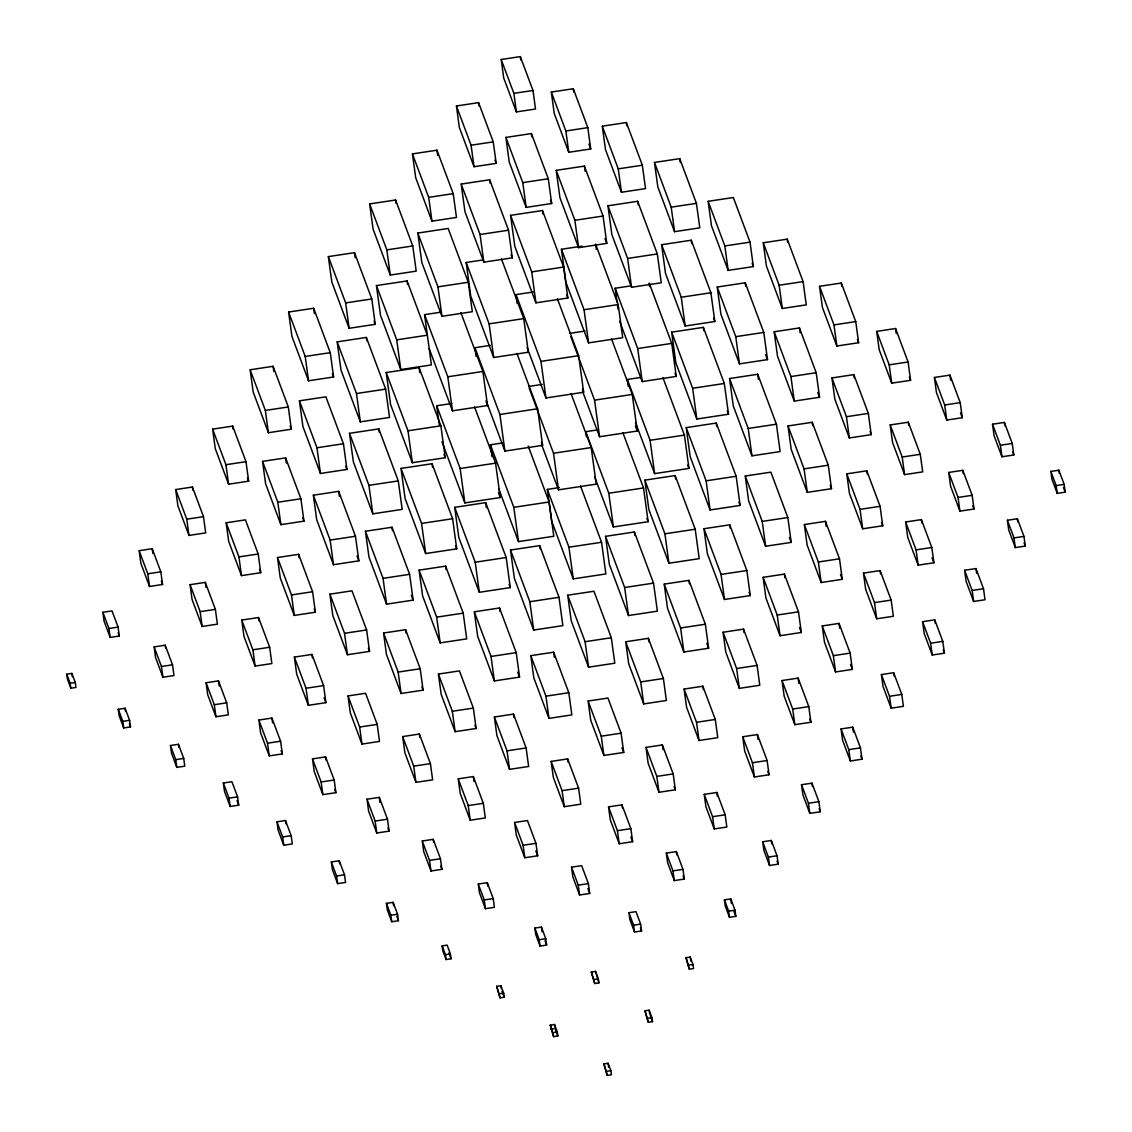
<?xml version="1.0" encoding="UTF-8"?>
<svg xmlns="http://www.w3.org/2000/svg" width="1132" height="1132" viewBox="0 0 1132 1132"><rect width="100%" height="100%" fill="white"/><g stroke="black" fill="none" stroke-linecap="round" stroke-linejoin="round"><path stroke-width="1.5" d="M501.207 59.501L520.324 56.6L532.988 90.475L535.521 109.026L516.404 111.926L503.74 78.051L501.207 59.501L513.871 93.362L516.404 111.926M513.871 93.362L532.988 90.475M456.422 105.984L478.567 102.63L493.241 141.868L496.184 163.376L474.025 166.729L459.351 127.477L456.422 105.984L471.082 145.221L474.025 166.729M551.312 92.06L573.273 88.735L587.819 127.647L590.72 148.957L568.759 152.282L554.227 113.384L551.312 92.06L565.858 130.972L568.759 152.282M505.891 137.425L531.403 133.562L548.298 178.757L551.68 203.519L526.168 207.382L509.273 162.187L505.891 137.425L522.786 182.62L526.168 207.382M412.444 153.91L436.966 150.188L453.21 193.643L456.465 217.457L431.943 221.165L415.699 177.71L412.444 153.91L428.688 197.364L431.943 221.165M471.082 145.221L493.241 141.868M565.858 130.972L587.819 127.647M602.295 126.19L626.378 122.539L642.339 165.215L645.537 188.605L621.44 192.256L605.478 149.566L602.295 126.19L618.256 168.866L621.44 192.256M461.191 184.077L489.675 179.762L508.523 230.206L512.301 257.841L483.831 262.143L464.969 211.712L461.191 184.077L480.053 234.508L483.831 262.143M556.208 170.352L584.395 166.093L603.059 216.028L606.794 243.38L578.608 247.653L559.944 197.718L556.208 170.352L574.872 220.287L578.608 247.653M369.64 203.93L395.592 199.996L412.77 245.955L416.208 271.142L390.271 275.062L373.079 229.117L369.64 203.93L386.833 249.889L390.271 275.062M654.48 162.456L679.724 158.636L696.435 203.35L699.788 227.843L674.545 231.664L657.833 186.95L654.48 162.456L671.205 207.17L674.545 231.664M522.786 182.62L548.298 178.757M428.688 197.364L453.21 193.643M618.256 168.866L642.339 165.215M510.574 215.349L542.483 210.524L563.623 267.039L567.84 298.013L535.931 302.838L514.805 246.323L510.574 215.349L531.715 271.878L535.931 302.838M417.821 233.065L448.173 228.466L468.28 282.25L472.313 311.71L441.947 316.309L421.84 262.539L417.821 233.065L437.928 286.849L441.947 316.309M607.926 205.798L637.641 201.298L657.324 253.936L661.258 282.774L631.543 287.273L611.874 234.635L607.926 205.798L627.609 258.436L631.543 287.273M328.351 256.61L354.486 252.662L371.791 298.961L375.258 324.318L349.123 328.28L331.817 281.981L328.351 256.61L345.656 302.909L349.123 328.28M480.053 234.508L508.523 230.206M574.872 220.287L603.059 216.028M386.833 249.889L412.77 245.955M708.137 201.326L733.338 197.506L750.021 242.135L753.36 266.586L728.173 270.406L711.476 225.777L708.137 201.326L724.834 245.955L728.173 270.406M671.205 207.17L696.435 203.35M501.405 258.86L523.748 318.616L528.333 352.236L493.693 357.486L470.756 296.117L466.158 262.497L483.477 259.879M596.295 249.337L595.573 244.102L618.185 304.565L622.699 337.69L588.569 342.869L565.972 282.406L561.444 249.266L581.919 246.168M376.432 285.589L407.067 280.948L427.344 335.199L396.724 339.841L376.432 285.589L380.493 315.319L400.77 369.57L431.405 364.928L424.571 314.654L441.268 312.121M661.612 244.71L691.256 240.225L710.896 292.749L714.83 321.516L685.171 326.016L665.531 273.491L661.612 244.71L681.252 297.235L685.171 326.016M531.715 271.878L563.623 267.039M437.928 286.849L468.28 282.25M627.609 258.436L657.324 253.936M345.656 302.909L371.791 298.961M288.603 312.05L313.677 308.258L330.275 352.66L333.6 376.984L308.527 380.791L291.929 336.388L288.603 312.05L305.215 356.453L308.527 380.791M724.834 245.955L750.021 242.135M763.251 242.772L787.221 239.149L803.083 281.599L806.267 304.862L782.297 308.484L766.421 266.034L763.251 242.772L779.127 285.222L782.297 308.484M517.197 303.319L516.008 294.603L533.144 292.014M617.067 302.159L615.171 288.25L630.482 285.929M337.166 341.864L366.329 337.435L385.658 389.125L389.521 417.439L360.344 421.854L341.029 370.178L337.166 341.864L356.481 393.54L360.344 421.854M717.207 287.033L745.224 282.788L763.789 332.426L767.51 359.622L739.479 363.867L720.914 314.229L717.207 287.033L735.772 336.671L739.479 363.867M466.158 262.497L489.109 323.865L523.748 318.616M561.444 249.266L584.055 309.729L618.185 304.565M681.252 297.235L710.896 292.749M305.215 356.453L330.275 352.66M779.127 285.222L803.083 281.599M250.158 369.782L273.095 366.301L288.306 406.954L291.334 429.226L268.397 432.707L253.2 392.054L250.158 369.782L265.355 410.435L268.397 432.707M819.54 286.325L841.317 283.028L855.735 321.601L858.622 342.727L836.845 346.024L822.426 307.451L819.54 286.325L833.973 324.898L836.845 346.024M476.133 356.424L474.945 347.708L490.368 345.373M569.608 333.374L585.032 331.039M386.21 372.555L419.095 367.575L440.872 425.816L445.216 457.724L412.345 462.705L390.568 404.464L386.21 372.555L407.987 430.797L412.345 462.705M671.658 332.157L703.34 327.36L724.324 383.479L728.513 414.227L696.831 419.024L675.861 362.905L671.658 332.157L692.643 388.276L696.831 419.024M516.008 294.603L540.969 361.377L578.664 355.674L583.659 392.252L545.964 397.969L527.087 347.482M424.571 314.654L447.805 376.786L482.883 371.48L487.524 405.525L452.446 410.831L429.212 348.698M615.171 288.25L637.712 348.543L671.743 343.392L676.243 376.418L642.212 381.583L619.671 321.29M299.414 400.841L325.889 396.837L343.435 443.744L346.944 469.44L320.455 473.459L302.923 426.552L299.414 400.841L316.946 447.748L320.455 473.459M356.481 393.54L385.658 389.125M735.772 336.671L763.789 332.426M774.175 331.775L799.461 327.94L816.2 372.725L819.554 397.275L794.268 401.096L777.528 356.311L774.175 331.775L790.914 376.56L794.268 401.096M265.355 410.435L288.306 406.954M833.973 324.898L855.735 321.601M212.618 429.141L232.697 426.099L245.998 461.672L248.658 481.157L228.579 484.199L215.278 448.626L212.618 429.141L225.919 464.714L228.579 484.199M876.692 331.393L895.582 328.521L908.09 361.985L910.595 380.31L891.705 383.168L879.196 349.717L876.692 331.393L889.2 364.844L891.705 383.168M528.545 386.479L542.256 384.399M439.258 424.67L436.683 405.765L451.866 403.459M628.246 386.139L627.34 379.475L641.08 377.395M349.477 433.33L378.838 428.887L398.28 480.902L402.171 509.386L372.81 513.843L353.368 461.828L349.477 433.33L368.919 485.345L372.81 513.843M729.546 378.541L757.733 374.267L776.411 424.203L780.146 451.569L751.945 455.842L733.281 405.893L729.546 378.541L748.21 428.476L751.945 455.842M474.945 347.708L499.92 414.482L537.615 408.779L542.61 445.371L504.914 451.074L486.038 400.587M570.825 336.629L594.569 400.148L632.264 394.445L637.259 431.023L599.564 436.74L582.513 391.134M407.987 430.797L440.872 425.816M692.643 388.276L724.324 383.479M316.946 447.748L343.435 443.744M790.914 376.56L816.2 372.725M225.919 464.714L245.998 461.672M889.2 364.844L908.09 361.985M262.553 461.389L285.618 457.894L300.9 498.759L303.956 521.159L280.877 524.654L265.61 483.774L262.553 461.389L277.821 502.254L280.877 524.654M831.949 377.947L853.839 374.635L868.329 413.406L871.23 434.646L849.34 437.957L834.85 399.186L831.949 377.947L846.439 416.718L849.34 437.957M175.686 489.562L192.412 487.029L203.491 516.659L205.699 532.889L188.973 535.422L177.894 505.792L175.686 489.562L186.766 519.192L188.973 535.422M492.066 456.79L490.425 444.791L502.198 443.008M934.409 377.465L949.946 375.117L960.233 402.638L962.285 417.708L946.762 420.057L936.461 392.549L934.409 377.465L944.696 404.987L946.762 420.057M586.461 436.726L585.768 431.674L597.937 429.835M401.011 468.422L432.056 463.724L452.616 518.725L456.734 548.85L425.689 553.548L405.115 498.561L401.011 468.422L421.571 523.423L425.689 553.548M686.218 427.627L716.259 423.071L736.154 476.275L740.13 505.424L710.089 509.98L690.209 456.776L686.218 427.627L706.113 480.831L710.089 509.98M529.153 388.106L553.52 453.253L591.215 447.55L596.21 484.128L558.515 489.845L541.464 444.239M436.683 405.765L460.144 468.521L495.575 463.158L500.259 497.542L464.842 502.905L441.989 441.805M627.34 379.475L650.079 440.291L684.407 435.098L688.963 468.422L654.636 473.615L635.576 422.661M368.919 485.345L398.28 480.902M748.21 428.476L776.411 424.203M313.352 495.193L338.694 491.359L355.476 536.257L358.844 560.849L333.501 564.698L316.719 519.8L313.352 495.193L330.134 540.091L333.501 564.698M277.821 502.254L300.9 498.759M846.439 416.718L868.329 413.406M788.014 425.957L812.238 422.293L828.284 465.195L831.496 488.713L807.272 492.378L791.226 449.475L788.014 425.957L804.06 468.874L807.272 492.378M186.766 519.192L203.491 516.659M944.696 404.987L960.233 402.638M226.159 522.8L245.432 519.871L258.195 554.001L260.742 572.707L241.484 575.622L228.721 541.492L226.159 522.8L238.923 556.916L241.484 575.622M890.191 424.953L908.303 422.208L920.288 454.3L922.693 471.874L904.581 474.619L892.582 442.527L890.191 424.953L902.19 457.031L904.581 474.619M139.151 550.69L152.197 548.709L160.829 571.83L162.569 584.494L149.509 586.461L140.877 563.354L139.151 550.69L147.783 573.797L149.509 586.461M580.56 486.123L601.559 542.27L605.875 573.938L573.259 578.877L551.652 521.074L547.322 489.406L559.335 487.595M992.509 424.217L1004.381 422.42L1012.249 443.461L1013.819 454.979L1001.947 456.776L994.08 435.749L992.509 424.217L1000.377 445.258L1001.947 456.776M454.696 507.348L485.67 502.65L506.188 557.524L510.291 587.593L479.317 592.291L458.8 537.417L454.696 507.348L475.214 562.222L479.317 592.291M644.844 480.152L675.139 475.567L695.204 529.238L699.222 558.642L668.927 563.227L648.862 509.556L644.844 480.152L664.909 533.823L668.927 563.227M490.425 444.791L513.815 507.334L549.119 501.985L553.803 536.257L518.484 541.605L498.802 488.939M585.768 431.674L608.79 493.227L643.542 487.963L648.141 521.696L613.388 526.96L594.611 476.742M365.438 531.262L392.012 527.243L409.614 574.334L413.138 600.13L386.564 604.148L368.961 557.071L365.438 531.262L383.041 578.353L386.564 604.148M421.571 523.423L452.616 518.725M706.113 480.831L736.154 476.275M745.252 476.034L770.864 472.157L787.83 517.522L791.226 542.384L765.614 546.261L748.648 500.896L745.252 476.034L762.218 521.413L765.614 546.261M330.134 540.091L355.476 536.257M804.06 468.874L828.284 465.195M238.923 556.916L258.195 554.001M902.19 457.031L920.288 454.3M147.783 573.797L160.829 571.83M1000.377 445.258L1012.249 443.461M277.496 557.524L298.607 554.326L312.588 591.739L315.389 612.228L294.278 615.426L280.283 578.013L277.496 557.524L291.476 594.937L294.278 615.426M846.764 473.855L866.801 470.813L880.073 506.315L882.734 525.772L862.683 528.8L849.41 493.297L846.764 473.855L860.037 509.358L862.683 528.8M190.063 584.692L205.288 582.386L215.377 609.37L217.401 624.157L202.161 626.463L192.072 599.479L190.063 584.692L200.152 611.676L202.161 626.463M948.701 472.454L962.808 470.318L972.162 495.307L974.029 509.004L959.922 511.14L950.569 486.152L948.701 472.454L958.054 497.443L959.922 511.14M510.504 550.039L539.681 545.624L559.01 597.3L562.873 625.628L533.696 630.043L514.367 578.353L510.504 550.039L529.833 601.729L533.696 630.043M102.871 612.285L112.026 610.898L118.082 627.114L119.299 636L110.144 637.387L104.087 621.171L102.871 612.285L108.927 628.501L110.144 637.387M605.521 536.356L634.401 531.983L653.532 583.136L657.367 611.167L628.486 615.539L609.356 564.387L605.521 536.356L624.652 587.508L628.486 615.539M1050.864 471.421L1058.859 470.219L1064.165 484.397L1065.226 492.165L1057.217 493.382L1051.925 479.19L1050.864 471.421L1056.156 485.614L1057.217 493.382M547.322 489.406L568.929 547.209L601.559 542.27M419.095 570.146L445.626 566.127L463.2 613.134L466.709 638.873L440.178 642.891L422.618 595.899L419.095 570.146L436.669 617.152L440.178 642.891M475.214 562.222L506.188 557.524M664.909 533.823L695.204 529.238M703.962 528.729L729.772 524.823L746.851 570.528L750.275 595.573L724.48 599.479L707.387 553.774L703.962 528.729L721.056 574.433L724.48 599.479M383.041 578.353L409.614 574.334M762.218 521.413L787.83 517.522M291.476 594.937L312.588 591.739M860.037 509.358L880.073 506.315M200.152 611.676L215.377 609.37M958.054 497.443L972.162 495.307M329.893 594.173L351.981 590.819L366.612 629.958L369.541 651.395L347.453 654.735L332.822 615.61L329.893 594.173L344.524 633.297L347.453 654.735M108.927 628.501L118.082 627.114M1056.156 485.614L1064.165 484.397M804.343 524.555L825.483 521.343L839.491 558.798L842.293 579.329L821.153 582.527L807.144 545.072L804.343 524.555L818.351 562.01L821.153 582.527M241.753 620.067L258.535 617.534L269.657 647.263L271.878 663.564L255.096 666.097L243.974 636.368L241.753 620.067L252.875 649.81L255.096 666.097M905.642 521.993L921.377 519.616L931.806 547.492L933.9 562.774L918.151 565.165L907.722 537.275L905.642 521.993L916.071 549.883L918.151 565.165M154.122 646.896L165.187 645.212L172.517 664.809L173.988 675.549L162.923 677.233L155.593 657.621L154.122 646.896L161.452 666.493L162.923 677.233M1007.395 520.253L1017.357 518.753L1023.965 536.398L1025.281 546.077L1015.319 547.577L1008.711 529.932L1007.395 520.253L1013.989 537.912L1015.319 547.577M567.712 595.22L593.946 591.244L611.322 637.726L614.803 663.196L588.569 667.158L571.193 620.69L567.712 595.22L585.088 641.702L588.569 667.158M529.833 601.729L559.01 597.3M624.652 587.508L653.532 583.136M436.669 617.152L463.2 613.134M474.322 611.804L499.523 607.983L516.22 652.64L519.56 677.106L494.359 680.926L477.662 636.269L474.322 611.804L491.019 656.461L494.359 680.926M721.056 574.433L746.851 570.528M66.774 674.191L71.896 673.413L75.278 682.483L75.957 687.449L70.835 688.228L67.453 679.158L66.774 674.191L70.156 683.261L70.835 688.228M664.201 584.126L688.949 580.376L705.349 624.227L708.618 648.24L683.87 651.99L667.484 608.153L664.201 584.126L680.587 627.977L683.87 651.99M344.524 633.297L366.612 629.958M818.351 562.01L839.491 558.798M252.875 649.81L269.657 647.263M916.071 549.883L931.806 547.492M161.452 666.493L172.517 664.809M383.55 633.029L405.596 629.689L420.198 668.743L423.113 690.152L401.068 693.492L386.465 654.423L383.55 633.029L398.153 672.083L401.068 693.492M1013.989 537.912L1023.965 536.398M763.109 577.334L784.391 574.108L798.499 611.832L801.329 632.491L780.033 635.717L765.925 597.993L763.109 577.334L777.203 615.044L780.033 635.717M70.156 683.261L75.278 682.483M294.377 657.098L311.951 654.438L323.596 685.596L325.931 702.661L308.343 705.321L296.697 674.163L294.377 657.098L306.022 688.256L308.343 705.321M863.461 573.103L880.116 570.585L891.153 600.087L893.36 616.261L876.692 618.779L865.669 589.277L863.461 573.103L874.498 602.606L876.692 618.779M206.081 682.752L218.49 680.87L226.697 702.831L228.339 714.872L215.943 716.74L207.736 694.779L206.081 682.752L214.302 704.712L215.943 716.74M964.606 570.287L975.982 568.561L983.51 588.711L985.024 599.762L973.647 601.474L966.105 581.324L964.606 570.287L972.133 590.437L973.647 601.474M118.294 709.283L125.1 708.25L129.614 720.306L130.52 726.914L123.713 727.947L119.2 715.891L118.294 709.283L122.808 721.339L123.713 727.947M585.088 641.702L611.322 637.726M491.019 656.461L516.22 652.64M680.587 627.977L705.349 624.227M398.153 672.083L420.198 668.743M777.203 615.044L798.499 611.832M306.022 688.256L323.596 685.596M874.498 602.606L891.153 600.087M530.795 655.669L553.661 652.216L568.816 692.727L571.844 714.915L548.978 718.381L533.823 677.87L530.795 655.669L545.949 696.18L548.978 718.381M625.699 641.773L648.367 638.335L663.38 678.493L666.38 700.496L643.712 703.934L628.699 663.777L625.699 641.773L640.712 681.931L643.712 703.934M214.302 704.712L226.697 702.831M972.133 590.437L983.51 588.711M122.808 721.339L129.614 720.306M438.424 674.064L459.436 670.894L473.346 708.094L476.133 728.484L455.121 731.668L441.211 694.454L438.424 674.064L452.333 711.278L455.121 731.668M723.065 632.25L743.526 629.137L757.082 665.39L759.798 685.256L739.337 688.355L725.782 652.103L723.065 632.25L736.621 668.503L739.337 688.355M348.005 695.939L365.565 693.279L377.197 724.381L379.517 741.418L361.957 744.078L350.34 712.976L348.005 695.939L359.636 727.041L361.957 744.078M822.257 625.939L839.024 623.407L850.146 653.122L852.368 669.408L835.586 671.955L824.478 642.226L822.257 625.939L833.364 655.669L835.586 671.955M258.86 720.051L271.935 718.07L280.595 741.219L282.321 753.912L269.246 755.893L260.586 732.729L258.86 720.051L267.52 743.2L269.246 755.893M922.58 621.68L934.749 619.841L942.8 641.377L944.413 653.178L932.244 655.032L924.193 633.481L922.58 621.68L930.646 643.231L932.244 655.032M170.465 745.507L178.431 744.304L183.724 758.426L184.771 766.166L176.804 767.369L171.526 753.247L170.465 745.507L175.743 759.629L176.804 767.369M545.949 696.18L568.816 692.727M640.712 681.931L663.38 678.493M452.333 711.278L473.346 708.094M736.621 668.503L757.082 665.39M359.636 727.041L377.197 724.381M833.364 655.669L850.146 653.122M267.52 743.2L280.595 741.219M930.646 643.231L942.8 641.377M175.743 759.629L183.724 758.426M588.116 701.048L607.955 698.048L621.1 733.182L623.732 752.44L603.894 755.454L590.748 720.306L588.116 701.048L601.262 736.196L603.894 755.454M494.373 717.009L513.475 714.108L526.111 747.941L528.644 766.477L509.556 769.364L496.906 735.545L494.373 717.009L507.023 750.841L509.556 769.364M684.096 689.063L702.859 686.218L715.283 719.457L717.773 737.668L699.01 740.512L686.586 707.274L684.096 689.063L696.52 722.301L699.01 740.512M402.667 736.578L419.364 734.045L430.415 763.619L432.636 779.835L415.939 782.353L404.874 752.78L402.667 736.578L413.718 766.152L415.939 782.353M782.028 680.544L798.131 678.11L808.786 706.623L810.922 722.244L794.834 724.678L784.165 696.166L782.028 680.544L792.697 709.057L794.834 724.678M312.489 758.879L325.535 756.898L334.181 780.005L335.907 792.669L322.861 794.65L314.215 771.529L312.489 758.879L321.134 781.986L322.861 794.65M881.404 674.573L893.657 672.705L901.779 694.425L903.407 706.326L891.153 708.193L883.031 686.473L881.404 674.573L889.526 696.293L891.153 708.193M223.344 783.004L231.904 781.703L237.579 796.857L238.71 805.177L230.15 806.465L224.476 791.31L223.344 783.004L229.018 798.159L230.15 806.465M601.262 736.196L621.1 733.182M507.023 750.841L526.111 747.941M696.52 722.301L715.283 719.457M413.718 766.152L430.415 763.619M792.697 709.057L808.786 706.623M321.134 781.986L334.181 780.005M889.526 696.293L901.779 694.425M229.018 798.159L237.579 796.857M551.143 761.412L567.656 758.907L578.593 788.155L580.787 804.187L564.274 806.692L553.336 777.429L551.143 761.412L562.08 790.66L564.274 806.692M645.99 747.403L662.347 744.927L673.186 773.906L675.365 789.796L658.994 792.273L648.155 763.279L645.99 747.403L656.829 776.382L658.994 792.273M458.234 778.844L473.332 776.566L483.322 803.296L485.317 817.941L470.233 820.233L460.243 793.49L458.234 778.844L468.238 805.588L470.233 820.233M742.733 736.762L757.393 734.541L767.114 760.52L769.053 774.755L754.393 776.977L744.672 750.997L742.733 736.762L752.44 762.742L754.393 776.977M366.98 799.22L379.305 797.367L387.469 819.186L389.097 831.143L376.772 833.011L368.622 811.191L366.98 799.22L375.145 821.054L376.772 833.011M841.062 728.937L852.736 727.168L860.476 747.87L862.018 759.204L850.344 760.973L842.604 740.271L841.062 728.937L848.802 749.639L850.344 760.973M276.972 821.818L285.505 820.53L291.165 835.642L292.297 843.934L283.764 845.222L278.104 830.096L276.972 821.818L282.632 836.944L283.764 845.222M562.08 790.66L578.593 788.155M656.829 776.382L673.186 773.906M468.238 805.588L483.322 803.296M752.44 762.742L767.114 760.52M375.145 821.054L387.469 819.186M848.802 749.639L860.476 747.87M282.632 836.944L291.165 835.642M608.521 806.875L621.963 804.838L630.864 828.652L632.647 841.699L619.204 843.736L610.304 819.922L608.521 806.875L617.421 830.69L619.204 843.736M514.579 822.483L527.441 820.53L535.96 843.312L537.658 855.792L524.795 857.745L516.277 834.963L514.579 822.483L523.097 845.264L524.795 857.745M704.217 794.381L716.811 792.471L725.159 814.785L726.829 827.025L714.235 828.921L705.887 806.607L704.217 794.381L712.566 816.696L714.235 828.921M422.278 841.005L433.216 839.35L440.461 858.735L441.919 869.348L430.981 871.003L423.722 851.618L422.278 841.005L429.523 860.391L430.981 871.003M801.513 784.731L811.969 783.146L818.889 801.654L820.276 811.8L809.819 813.384L802.899 794.876L801.513 784.731L808.432 803.239L809.819 813.384M331.351 861.961L339.26 860.759L344.496 874.767L345.543 882.436L337.633 883.639L332.398 869.631L331.351 861.961L336.586 875.97L337.633 883.639M617.421 830.69L630.864 828.652M523.097 845.264L535.96 843.312M712.566 816.696L725.159 814.785M429.523 860.391L440.461 858.735M808.432 803.239L818.889 801.654M336.586 875.97L344.496 874.767M571.519 867.183L581.664 865.64L588.371 883.611L589.715 893.459L579.584 894.988L572.863 877.017L571.519 867.183L578.24 885.153L579.584 894.988M666.323 853.103L676.342 851.589L682.978 869.348L684.308 879.069L674.29 880.583L667.654 862.839L666.323 853.103L672.96 870.862L674.29 880.583M478.27 884.021L487.269 882.663L493.227 898.596L494.415 907.326L485.416 908.685L479.459 892.752L478.27 884.021L484.227 899.954L485.416 908.685M762.671 841.769L771.317 840.468L777.047 855.778L778.193 864.169L769.548 865.471L763.817 850.16L762.671 841.769L768.402 857.08L769.548 865.471M386.437 903.364L393.129 902.346L397.573 914.217L398.45 920.712L391.757 921.731L387.314 909.859L386.437 903.364L390.865 915.236L391.757 921.731M578.24 885.153L588.371 883.611M672.96 870.862L682.978 869.348M484.227 899.954L493.227 898.596M768.402 857.08L777.047 855.778M390.865 915.236L397.573 914.217M628.925 912.703L635.972 911.642L640.641 924.122L641.561 930.957L634.528 932.018L629.859 919.538L628.925 912.703L633.595 925.184L634.528 932.018M534.856 928.084L541.421 927.08L545.765 938.725L546.643 945.093L540.077 946.097L535.719 934.452L534.856 928.084L539.2 939.716L540.077 946.097M724.438 899.883L730.791 898.921L734.993 910.17L735.828 916.34L729.475 917.302L725.272 906.039L724.438 899.883L728.64 911.133L729.475 917.302M442.159 945.899L447.126 945.135L450.423 953.951L451.074 958.776L446.107 959.54L442.81 950.724L442.159 945.899L445.442 954.701L446.107 959.54M633.595 925.184L640.641 924.122M539.2 939.716L545.765 938.725M728.64 911.133L734.993 910.17M445.442 954.701L450.423 953.951M496.722 986.382L500.91 985.746L503.683 993.16L504.235 997.221L500.047 997.858L496.722 986.382L500.047 997.858M591.371 972.034L595.559 971.412L598.333 978.826L598.899 982.887L594.71 983.524L591.371 972.034L594.71 983.524M686.034 957.7L690.223 957.064L692.996 964.492L693.548 968.553L689.36 969.19L686.034 957.7L689.36 969.19M499.495 993.797L503.683 993.16M594.144 979.463L598.333 978.826M688.808 965.129L692.996 964.492M550.322 1025.139L554.51 1024.517L557.284 1031.931L557.835 1035.992L553.647 1036.629L550.322 1025.139L553.647 1036.629M644.971 1010.805L649.16 1010.168L651.933 1017.597L652.499 1021.658L648.311 1022.295L644.971 1010.805L648.311 1022.295M550.874 1029.214L553.661 1028.79M553.095 1032.568L557.284 1031.931M647.745 1018.234L651.933 1017.597M603.922 1063.91L608.11 1063.288L610.884 1070.702L611.436 1074.763L607.247 1075.4L603.922 1063.91L607.247 1075.4M606.695 1071.339L610.884 1070.702M1063.457 487.439L1065.226 492.165M1012.616 451.739L1013.819 454.979M1024.078 542.865L1025.281 546.077M960.474 412.855L962.285 417.708M972.855 505.877L974.029 509.004M909.392 377.126L910.595 380.31M857.419 339.515L858.622 342.727M932.061 557.85L933.9 562.774M870.027 431.419L871.23 434.646M943.253 650.108L944.413 653.178M881.517 522.545L882.734 525.772M817.757 392.479L819.554 397.275M752.115 263.289L753.36 266.586M830.265 485.416L831.496 488.713M765.642 354.656L767.51 359.622M840.468 574.433L842.293 579.329M850.514 664.456L852.368 669.408M713.599 318.233L714.83 321.516M789.4 537.53L791.226 542.384M860.829 756.02L862.018 759.204M727.282 410.93L728.513 414.227M799.489 627.567L801.329 632.491M738.927 502.198L740.13 505.424M671.743 343.392L649.202 283.099L649.669 286.58M809.734 719.075L810.922 722.244M675.026 373.164L676.243 376.418M588.909 144.089L590.72 148.957M749.059 592.305L750.275 595.573M662.899 377.564L684.407 435.098M819.115 808.715L820.276 811.8M604.983 238.555L606.794 243.38M687.732 465.139L688.963 468.422M611.563 339.062L632.264 394.445M767.836 771.515L769.053 774.755M635.434 426.141L637.259 431.023M550.477 200.293L551.68 203.519M706.807 643.372L708.618 648.24M622.94 432.891L643.542 487.963M566.637 294.787L567.84 298.013M777.047 861.098L778.193 864.169M646.924 518.456L648.141 521.696M557.354 298.664L578.664 355.674M582.442 388.998L583.659 392.252M494.953 160.107L496.184 163.376M571.122 393.795L591.215 447.55M511.084 254.587L512.301 257.841M734.031 911.515L735.828 916.34M516.914 353.396L537.615 408.779M674.148 786.57L675.365 789.796M541.393 442.103L542.61 445.371M528.191 446.022L549.119 501.985M683.105 875.843L684.308 879.069M460.865 312.602L482.883 371.48M621.935 747.658L623.732 752.44M486.307 402.256L487.524 405.525M474.577 407.011L495.575 463.158M630.864 836.944L632.647 841.699M498.42 492.59L500.259 497.542M640.401 927.83L641.561 930.957M509.089 584.367L510.291 587.593M444.013 454.498L445.216 457.724M650.277 1015.729L652.499 1021.658M517.706 672.139L519.56 677.106M587.89 888.549L589.715 893.459M374.027 321.021L375.258 324.318M455.517 545.624L456.734 548.85M598.899 982.887L595.559 971.412M535.832 850.91L537.658 855.792M474.916 725.258L476.133 728.484M545.016 940.734L546.643 945.093M332.369 373.702L333.6 376.984M411.326 595.262L413.138 600.13M345.727 466.214L346.944 469.44M555.062 1028.578L557.835 1035.992M421.896 686.898L423.113 690.152M357.047 556.038L358.844 560.849M502.014 991.292L504.235 997.221M290.132 425.972L291.334 429.226M368.325 648.141L369.541 651.395M440.702 866.122L441.919 869.348M302.725 517.89L303.956 521.159M448.88 952.903L451.074 958.776M314.172 608.974L315.389 612.228M387.936 828.03L389.097 831.143M247.455 477.93L248.658 481.157M324.092 697.737L325.931 702.661M396.794 916.269L398.45 920.712M259.525 569.453L260.742 572.707M334.676 789.372L335.907 792.669M281.09 750.601L282.321 753.912M161.324 581.183L162.569 584.494M237.013 800.621L238.71 805.177M118.096 632.76L119.299 636M129.388 723.9L130.52 726.914M1058.859 470.219L1059.283 473.317M1004.381 422.42L1004.834 425.717M1017.357 518.753L1017.795 521.965M949.946 375.117L950.625 380.14M962.808 470.318L963.275 473.742M975.982 568.561L976.633 573.301M895.582 328.521L896.261 333.53M908.303 422.208L908.727 425.406M921.377 519.616L921.844 523.012M934.749 619.841L935.202 623.223M841.317 283.028L841.755 286.283M853.839 374.635L854.278 377.904M866.801 470.813L867.239 474.067M880.116 570.585L880.554 573.811M893.657 672.705L894.124 676.115M787.221 239.149L787.674 242.46M799.461 327.94L800.126 332.85M812.238 422.293L812.705 425.646M825.483 521.343L826.19 526.479M839.024 623.407L839.703 628.288M852.736 727.168L853.401 732.036M745.224 282.788L745.691 286.184M757.733 374.267L758.44 379.404M784.391 574.108L784.872 577.546M798.131 678.11L798.838 683.318M811.969 783.146L812.422 786.528M703.34 327.36L703.807 330.77M691.256 240.225L691.723 243.606M716.259 423.071L716.726 426.509M729.772 524.823L730.225 528.163M679.724 158.636L680.205 162.131M743.526 629.137L743.979 632.448M757.393 734.541L758.044 739.295M771.317 840.468L771.769 843.821M637.641 201.298L638.108 204.694M675.139 475.567L675.606 479.034M626.378 122.539L626.845 125.878M688.949 580.376L689.416 583.801M702.859 686.218L703.312 689.529M716.811 792.471L717.292 795.966M730.791 898.921L731.413 903.534M637.712 348.543L642.212 381.583M650.079 440.291L654.636 473.615M617.534 305.64L618.015 309.121M584.395 166.093L585.088 171.215M634.401 531.983L634.882 535.478M573.273 88.735L573.712 92.017M648.367 638.335L648.834 641.731M662.347 744.927L662.998 749.681M676.342 851.589L676.795 854.83M690.223 957.064L690.775 961.139M584.055 309.729L588.569 342.869M608.79 493.227L613.388 526.96M594.569 400.148L599.564 436.74M542.483 210.524L542.95 213.962M531.403 133.562L531.856 136.859M520.324 56.6L520.777 59.968M621.963 804.838L622.402 808.107M649.16 1010.168L649.726 1014.244M568.929 547.209L573.259 578.877M540.969 361.377L545.964 397.969M553.52 453.253L558.515 489.845M489.675 179.762L490.142 183.214M539.681 545.624L540.134 548.949M553.661 652.216L554.369 657.338M478.567 102.63L479.02 105.941M567.656 758.907L568.094 762.105M608.11 1063.288L608.662 1067.349M489.109 323.865L493.693 357.486M513.815 507.334L518.484 541.605M499.92 414.482L504.914 451.074M485.67 502.65L486.35 507.66M499.523 607.983L500.004 611.478M436.966 150.188L437.66 155.296M513.475 714.108L513.928 717.476M541.421 927.08L542.072 931.862M554.51 1024.517L554.878 1027.219M447.805 376.786L452.446 410.831M460.144 468.521L464.842 502.905M407.067 280.948L407.534 284.443M419.095 367.575L419.774 372.612M432.056 463.724L432.509 467.063M395.592 199.996L396.044 203.364M445.626 566.127L446.093 569.566M473.332 776.566L473.997 781.448M487.269 882.663L487.736 886.158M500.91 985.746L501.278 988.448M396.724 339.841L400.77 369.57M366.329 337.435L366.796 340.774M378.838 428.887L379.291 432.24M354.486 252.662L355.179 257.728M392.012 527.243L392.479 530.682M405.596 629.689L406.048 632.972M419.364 734.045L419.802 737.286M433.216 839.35L433.627 842.378M313.677 308.258L314.385 313.465M338.694 491.359L339.374 496.283M379.305 797.367L379.998 802.489M393.129 902.346L393.582 905.6M273.095 366.301L273.803 371.438M285.618 457.894L286.325 463.059M298.607 554.326L299.074 557.736M311.951 654.438L312.418 657.848M325.535 756.898L325.974 760.067M339.26 860.759L339.671 863.829M232.697 426.099L233.135 429.339M258.535 617.534L258.987 620.789M271.935 718.07L272.586 722.824M285.505 820.53L285.957 823.841M192.412 487.029L192.85 490.269M205.288 582.386L205.967 587.31M218.49 680.87L219.184 686.034M152.197 548.709L152.834 553.463M165.187 645.212L165.612 648.282M178.431 744.304L178.856 747.389M125.1 708.25L125.553 711.547M71.896 673.413L72.349 676.724"/></g></svg>
